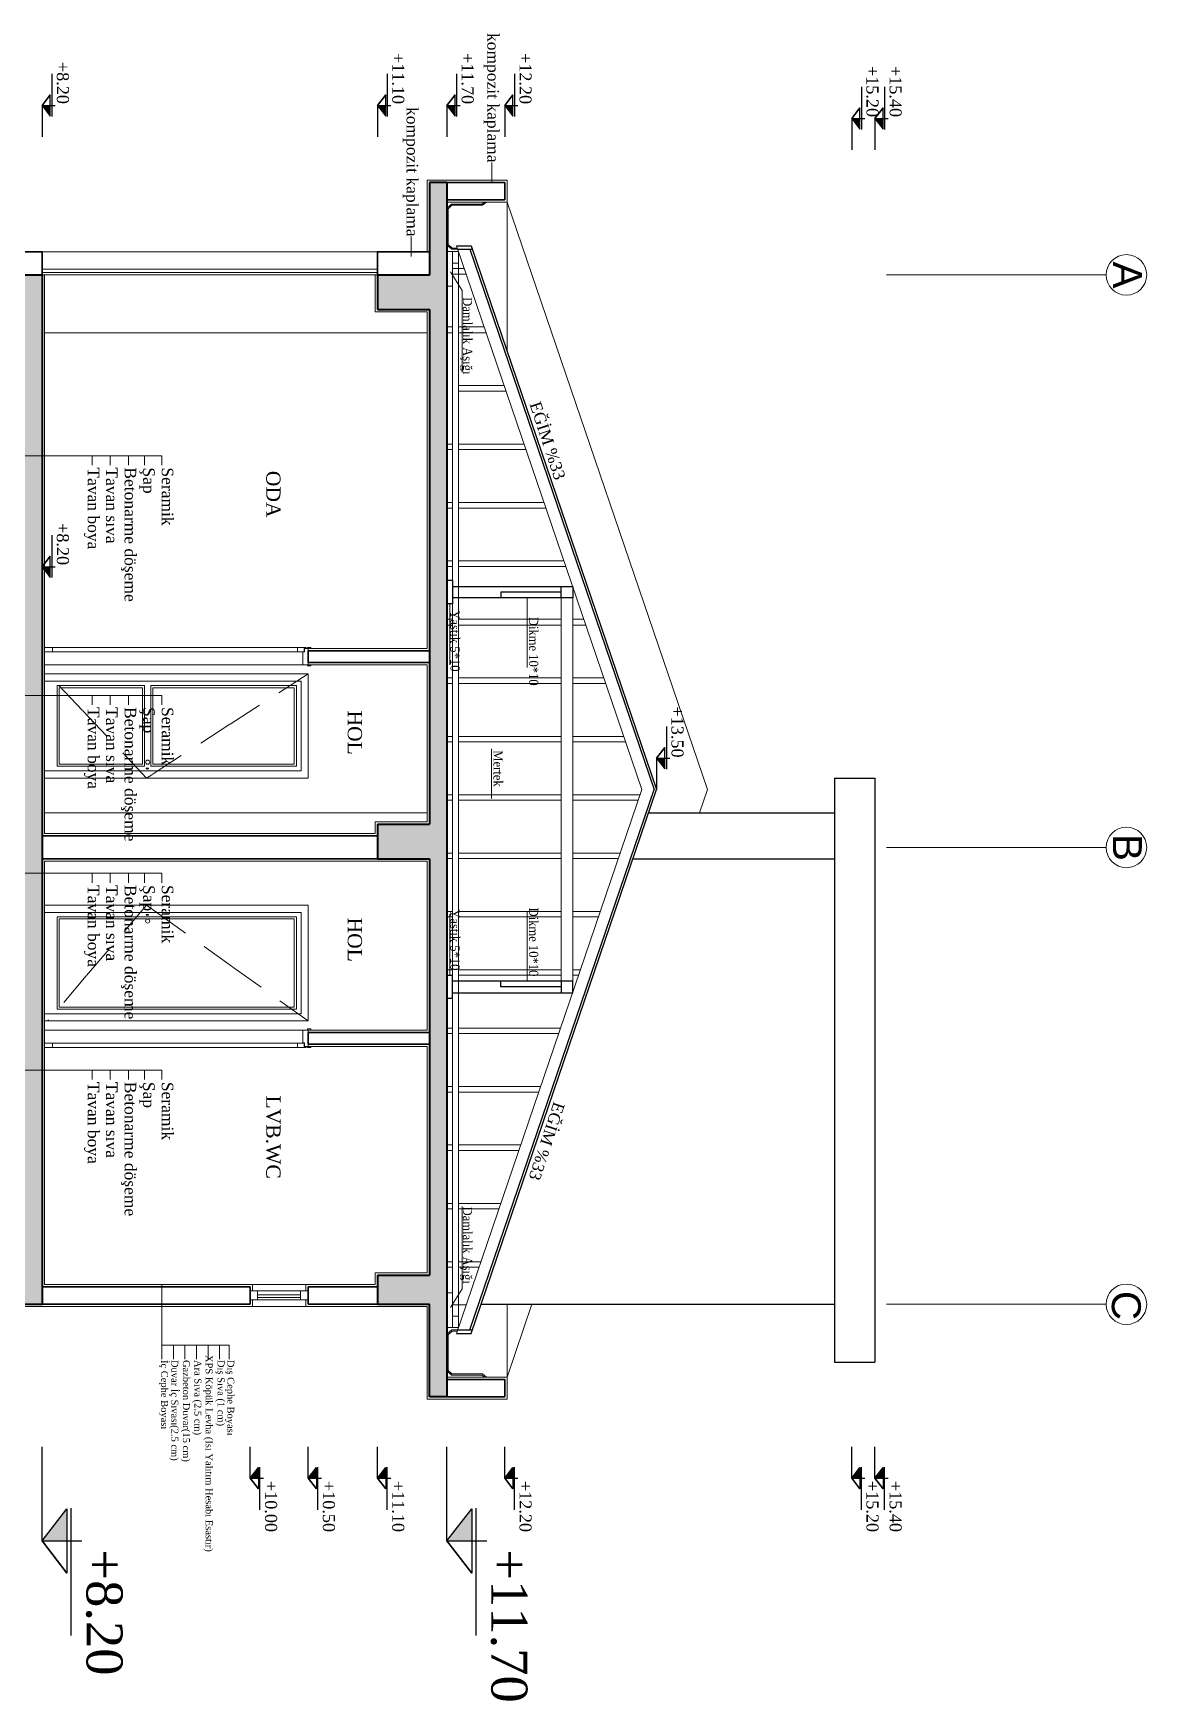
# Model space of a CAD drawing. Header units: centimetres. Extents: x 14449 to 53524, y -19051 to -10746.
# Drawn here: x 22738.5 to 22979.1, y -12339.9 to -11979.5 of the extents above; entities that cross this region are included whole.
import ezdxf

# ---------------------------------------------------------------- set-up
doc = ezdxf.new("R2010")
doc.units = ezdxf.units.CM
doc.linetypes.add('CENTER2', pattern=[112.5, 75, -12.5, 12.5, -12.5])
doc.linetypes.add('IZDUSUM1', pattern=[20, 7.5, -5, 7.5, 0])
doc.layers.add('KOT', color=1, linetype='Continuous')
doc.layers.add('Yazi', color=7, linetype='Continuous')
for name, color, linetype, lineweight in [('malzeme cizgisi', 242, 'Continuous', 20), ('P-AKS', 255, 'Continuous', 5), ('P-ÖLÇÜ İÇ', 243, 'Continuous', 0), ('rtm-cam', 141, 'Continuous', 9), ('rtm-duv tugla', 22, 'Continuous', 35), ('rtm-izdusum-üst ince', 8, 'IZDUSUM1', 5), ('rtm-kapı-ahsap', 35, 'Continuous', 13), ('rtm-kesit katmanı-04', 33, 'Continuous', 25), ('rtm-kesit katmanı-05', 153, 'Continuous', 20), ('rtm-kesit katmanı-06', 136, 'Continuous', 15), ('rtm-mhl-yazı-malzeme', 7, 'Continuous', 13), ('rtm-pen-ahsap', 35, 'Continuous', 13), ('rtm-sembol kot yazı', 7, 'Continuous', 20), ('rtm-sembol malzeme cizgisi', 242, 'Continuous', 20), ('rtm-sıva', 252, 'Continuous', 15), ('rtm-tarama-betonarme', 51, 'Continuous', 13), ('rtm-tas_betonarme', 50, 'Continuous', 40)]:
    doc.layers.add(name, color=color, linetype=linetype, lineweight=lineweight)
doc.styles.add('arial_1_18', font='arial.ttf', dxfattribs={"height": 0.2})
doc.styles.add('times new roman_1_18', font='times.ttf', dxfattribs={"height": 0.2})
doc.styles.add('VAZ-OLCU', font='times.ttf', dxfattribs={"height": 60})
doc.styles.add('ölçü', font='times.ttf', dxfattribs={"height": 10})

# ---------------------------------------------------------------- blocks, each defined once
blk = doc.blocks.new('kotson')
at = {"layer": 'KOT'}
blk.add_hatch(color=256, dxfattribs=at).paths.add_polyline_path([(0.31, 13.65), (17.96, 0), (17.96, 13.65)])
for p, q in [((17.96, 0), (17.96, 21.88)), ((69.97, 16), (0, 16)), ((17.96, 0), (0.31, 13.65)), ((0.31, 13.65), (35.61, 13.65)), ((35.61, 13.65), (17.96, 0)), ((17.96, 0), (35.61, 13.65)), ((17.96, 0), (17.96, 13.65)), ((17.96, 0), (-33.72, 0))]:
    blk.add_line(p, q, dxfattribs=at)

msp = doc.modelspace()

# ---------------------------------------------------------------- hatches: boundary and pattern name
at = {"layer": 'rtm-tarama-betonarme'}
h = msp.add_hatch(dxfattribs=at)
h.set_pattern_fill('ANSI33', color=256, scale=0.375, angle=-90, style=0)
h.set_pattern_definition([(315, (24182.9706, -3435.154), (1.683798, 1.683798), []), (315, (24182.9706, -3436.8378), (1.683798, 1.683798), [1.190625, -0.5953125])])
h.paths.add_polyline_path([(22827.86, -12106.65), (22827.86, -12011.76), (22824.11, -12011.76), (22824.11, -12031.76), (22812.86, -12031.76), (22812.86, -12039.26), (22824.11, -12039.26), (22824.11, -12106.65)])
h.paths.add_polyline_path([(22827.86, -12274.26), (22827.86, -12106.65), (22824.11, -12106.65), (22824.11, -12150.51), (22812.86, -12150.51), (22812.86, -12158.01), (22824.11, -12158.01), (22824.11, -12247.99), (22812.86, -12247.99), (22812.86, -12254.26), (22824.11, -12254.26), (22824.11, -12274.26)])
h = msp.add_hatch(dxfattribs=at)
h.set_pattern_fill('ANSI33', color=256, scale=0.375, angle=-90, style=0)
h.set_pattern_definition([(315, (24270.4706, -3435.154), (1.683798, 1.683798), []), (315, (24270.4706, -3436.8378), (1.683798, 1.683798), [1.190625, -0.5953125])])
h.paths.add_polyline_path([(22736.61, -12158.01), (22736.61, -12247.99), (22725.36, -12247.99), (22725.36, -12254.26), (22740.36, -12254.26), (22740.36, -12031.76), (22725.36, -12031.76), (22725.36, -12039.26), (22736.61, -12039.26), (22736.61, -12150.51), (22725.36, -12150.51), (22725.36, -12158.01)])

# ---------------------------------------------------------------- linework, layer by layer
at = {"layer": 'malzeme cizgisi'}
for p, q in [((22766.24, -12070.84), (22735.36, -12070.84)), ((22751.17, -12070.84), (22751.17, -12072.87)), ((22755.12, -12070.84), (22755.12, -12072.87)), ((22759.08, -12070.84), (22759.08, -12072.87)), ((22762.49, -12072.87), (22762.49, -12070.84)), ((22766.24, -12072.87), (22766.24, -12070.84)), ((22766.24, -12122.64), (22735.36, -12122.64)), ((22751.17, -12122.64), (22751.17, -12124.67)), ((22755.12, -12122.64), (22755.12, -12124.67)), ((22759.08, -12122.64), (22759.08, -12124.67)), ((22762.49, -12124.67), (22762.49, -12122.64)), ((22766.24, -12124.67), (22766.24, -12122.64)), ((22766.24, -12161.1), (22735.36, -12161.1)), ((22751.17, -12161.1), (22751.17, -12163.13)), ((22755.12, -12161.1), (22755.12, -12163.13)), ((22759.08, -12161.1), (22759.08, -12163.13)), ((22762.49, -12163.13), (22762.49, -12161.1)), ((22766.24, -12163.13), (22766.24, -12161.1)), ((22766.24, -12203.65), (22735.36, -12203.65)), ((22751.17, -12203.65), (22751.17, -12205.68)), ((22755.12, -12203.65), (22755.12, -12205.68)), ((22759.08, -12203.65), (22759.08, -12205.68)), ((22762.49, -12205.68), (22762.49, -12203.65)), ((22766.24, -12205.68), (22766.24, -12203.65)), ((22766.24, -12263.06), (22766.24, -12266.12)), ((22768.74, -12263.06), (22768.74, -12266.12)), ((22771.24, -12263.06), (22771.24, -12266.12)), ((22773.74, -12263.06), (22773.74, -12266.12)), ((22776.24, -12263.06), (22776.24, -12266.12)), ((22778.74, -12263.06), (22778.74, -12266.12)), ((22780.83, -12263.06), (22780.83, -12266.12))]:
    msp.add_line(p, q, dxfattribs=at)
for points in [[(22766.24, -12263.06), (22766.24, -12250.01)], [(22780.83, -12263.06), (22766.24, -12263.06)]]:
    msp.add_lwpolyline(points, dxfattribs=at)
at = {"layer": 'P-AKS', "linetype": 'CENTER2'}
for points in [[(22922.86, -12031.76), (22970.36, -12031.76)], [(22922.86, -12155.51), (22970.36, -12155.51)], [(22922.86, -12254.26), (22970.36, -12254.26)]]:
    msp.add_lwpolyline(points, dxfattribs=at)
at = {"layer": 'P-AKS', "linetype": 'Continuous'}
for centre in [(22974.74, -12031.76), (22974.74, -12155.51), (22974.74, -12254.26)]:
    msp.add_circle(centre, 4.38, dxfattribs=at)
at = {"layer": 'P-ÖLÇÜ İÇ'}
for points in [[(22830.2, -12026.21), (22828.95, -12026.21), (22827.86, -12025.3), (22827.86, -12017.36), (22828.85, -12016.44), (22835.44, -12016.44), (22835.99, -12016.01)], [(22830.11, -12025.96), (22829.04, -12025.96), (22828.11, -12025.18), (22828.11, -12017.47), (22828.95, -12016.69), (22835.53, -12016.69), (22836.4, -12016.01)], [(22830.2, -12259.81), (22828.95, -12259.81), (22827.86, -12260.71), (22827.86, -12268.66), (22828.85, -12269.57), (22835.44, -12269.57), (22835.99, -12270.01)], [(22830.11, -12260.06), (22829.04, -12260.06), (22828.11, -12260.83), (22828.11, -12268.55), (22828.95, -12269.32), (22835.53, -12269.32), (22836.4, -12270.01)]]:
    msp.add_lwpolyline(points, dxfattribs=at)
at = {"layer": 'rtm-cam'}
msp.add_line((22786.96, -12252.77), (22796.26, -12252.77), dxfattribs=at)
at = {"layer": 'rtm-duv tugla'}
for p, q in [((22827.86, -12011.76), (22840.36, -12011.76)), ((22840.36, -12011.76), (22840.36, -12015.51)), ((22840.36, -12015.51), (22827.86, -12015.51)), ((22797.86, -12113.01), (22824.11, -12113.01)), ((22797.86, -12115.51), (22797.86, -12113.01)), ((22797.86, -12115.51), (22824.11, -12115.51)), ((22740.36, -12153.01), (22812.86, -12153.01)), ((22740.36, -12158.01), (22812.86, -12158.01)), ((22824.11, -12195.51), (22797.86, -12195.51)), ((22797.86, -12195.51), (22797.86, -12198.01)), ((22824.11, -12198.01), (22797.86, -12198.01)), ((22785.36, -12250.51), (22740.36, -12250.51)), ((22785.36, -12250.51), (22785.36, -12254.26)), ((22812.86, -12250.51), (22797.86, -12250.51)), ((22797.86, -12250.51), (22797.86, -12254.26)), ((22785.36, -12254.26), (22740.36, -12254.26)), ((22812.86, -12254.26), (22797.86, -12254.26)), ((22827.86, -12270.51), (22840.36, -12270.51)), ((22840.36, -12270.51), (22840.36, -12274.26)), ((22840.36, -12274.26), (22827.86, -12274.26))]:
    msp.add_line(p, q, dxfattribs=at)
for points in [[(22725.36, -12031.76), (22725.36, -12026.76), (22740.36, -12026.76), (22740.36, -12031.76), (22725.36, -12031.76)], [(22812.86, -12031.76), (22812.86, -12026.76), (22824.11, -12026.76), (22824.11, -12031.76), (22812.86, -12031.76)]]:
    msp.add_lwpolyline(points, dxfattribs=at)
at = {"layer": 'rtm-izdusum-üst ince', "lineweight": 9}
for points in [[(22797.86, -12118.01), (22762.96, -12140.51), (22741.61, -12118.01)], [(22797.86, -12193.01), (22762.96, -12168.01), (22741.61, -12193.01)]]:
    msp.add_lwpolyline(points, dxfattribs=at)
at = {"layer": 'rtm-kapı-ahsap'}
for p, q in [((22740.89, -12112.26), (22797.36, -12112.26)), ((22740.89, -12113.22), (22740.89, -12112.26)), ((22742.62, -12112.26), (22742.62, -12113.22)), ((22795.59, -12112.26), (22795.59, -12113.22)), ((22796.99, -12112.49), (22797.36, -12112.49)), ((22796.99, -12113.22), (22796.99, -12112.49)), ((22797.11, -12112.51), (22797.11, -12113.25)), ((22797.86, -12112.51), (22797.11, -12112.51)), ((22797.36, -12112.51), (22797.36, -12112.26)), ((22797.72, -12112.26), (22798.47, -12112.26)), ((22797.72, -12112.51), (22797.72, -12112.26)), ((22798.47, -12112.51), (22797.72, -12112.51)), ((22797.86, -12112.51), (22797.86, -12116.01)), ((22798.47, -12112.26), (22798.47, -12112.51)), ((22796.74, -12116.01), (22740.86, -12116.01)), ((22796.99, -12113.22), (22740.89, -12113.22)), ((22797.11, -12113.25), (22796.74, -12113.25)), ((22796.74, -12113.25), (22796.74, -12116.01)), ((22796.74, -12116.01), (22797.86, -12116.01)), ((22797.72, -12116.01), (22797.72, -12116.29)), ((22798.49, -12116.01), (22797.72, -12116.01)), ((22798.49, -12116.29), (22798.49, -12116.01)), ((22797.72, -12116.29), (22798.49, -12116.29)), ((22796.74, -12195.01), (22740.86, -12195.01)), ((22796.74, -12195.01), (22797.86, -12195.01)), ((22796.74, -12197.76), (22796.74, -12195.01)), ((22797.72, -12195.01), (22797.72, -12194.72)), ((22797.72, -12194.72), (22798.49, -12194.72)), ((22798.49, -12195.01), (22797.72, -12195.01)), ((22797.86, -12198.51), (22797.86, -12195.01)), ((22798.49, -12194.72), (22798.49, -12195.01)), ((22796.99, -12197.8), (22740.89, -12197.8)), ((22740.89, -12197.8), (22740.89, -12198.75)), ((22740.89, -12198.75), (22797.36, -12198.75)), ((22742.62, -12198.75), (22742.62, -12197.8)), ((22795.59, -12198.75), (22795.59, -12197.8)), ((22797.11, -12197.76), (22796.74, -12197.76)), ((22796.99, -12197.8), (22796.99, -12198.52)), ((22796.99, -12198.52), (22797.36, -12198.52)), ((22797.11, -12198.51), (22797.11, -12197.76)), ((22797.86, -12198.51), (22797.11, -12198.51)), ((22797.36, -12198.51), (22797.36, -12198.75)), ((22798.47, -12198.51), (22797.72, -12198.51)), ((22797.72, -12198.51), (22797.72, -12198.75)), ((22797.72, -12198.75), (22798.47, -12198.75)), ((22798.47, -12198.75), (22798.47, -12198.51))]:
    msp.add_line(p, q, dxfattribs=at)
at = {"layer": 'rtm-kapı-ahsap', "const_width": 0.097}
for points in [[(22797.59, -12112.36, -1), (22797.44, -12112.36, -1)], [(22797.59, -12198.65, 1), (22797.44, -12198.65, 1)]]:
    msp.add_lwpolyline(points, format="xyb", close=True, dxfattribs=at)
at = {"layer": 'rtm-kesit katmanı-04', "lineweight": 20}
for p, q in [((22829.94, -12025.46), (22870.03, -12143.01)), ((22852.54, -12184.42), (22852.54, -12101.59)), ((22855.06, -12101.59), (22855.06, -12184.42)), ((22829.94, -12260.56), (22870.03, -12143.01)), ((22840.86, -12270.01), (22840.86, -12254.26)), ((22840.86, -12270.01), (22840.86, -12260.77))]:
    msp.add_line(p, q, dxfattribs=at)
at = {"layer": 'rtm-kesit katmanı-04', "lineweight": 30}
for p, q in [((22829.94, -12025.46), (22833.11, -12025.46)), ((22833.11, -12025.46), (22873.2, -12143.01)), ((22830.2, -12026.21), (22833.37, -12026.21)), ((22832.84, -12026.21), (22872.68, -12143.01)), ((22911.61, -12140.51), (22911.61, -12266.76)), ((22911.61, -12140.51), (22920.36, -12140.51)), ((22920.36, -12140.51), (22920.36, -12266.76)), ((22832.84, -12259.81), (22872.68, -12143.01)), ((22833.11, -12260.56), (22873.2, -12143.01)), ((22871.5, -12148.01), (22911.61, -12148.01)), ((22868.09, -12158.01), (22911.61, -12158.01)), ((22835.26, -12254.26), (22911.61, -12254.26)), ((22830.2, -12259.81), (22833.37, -12259.81)), ((22829.94, -12260.56), (22833.11, -12260.56)), ((22911.61, -12266.76), (22920.36, -12266.76))]:
    msp.add_line(p, q, dxfattribs=at)
at = {"layer": 'rtm-kesit katmanı-04', "lineweight": 9}
for p, q in [((22796.34, -12119.54), (22740.86, -12119.54)), ((22796.34, -12138.98), (22796.34, -12119.54)), ((22796.34, -12138.98), (22740.86, -12138.98)), ((22796.34, -12169.54), (22740.86, -12169.54)), ((22796.34, -12169.54), (22796.34, -12191.48)), ((22796.34, -12191.48), (22740.86, -12191.48))]:
    msp.add_line(p, q, dxfattribs=at)
at = {"layer": 'rtm-kesit katmanı-04'}
for points in [[(22829.11, -12097.84), (22827.86, -12097.84)], [(22829.11, -12097.84), (22829.11, -12102.84)], [(22829.11, -12099.09), (22855.06, -12099.09)], [(22855.06, -12101.59), (22829.11, -12101.59)], [(22852.54, -12100.34), (22839.55, -12100.34)], [(22839.55, -12100.34), (22839.55, -12101.59)], [(22829.11, -12102.84), (22827.86, -12102.84)], [(22829.11, -12183.17), (22827.86, -12183.17)], [(22829.11, -12188.17), (22829.11, -12183.17)], [(22855.06, -12184.42), (22829.11, -12184.42)], [(22839.55, -12185.67), (22839.55, -12184.42)], [(22829.11, -12188.17), (22827.86, -12188.17)], [(22829.11, -12186.92), (22855.06, -12186.92)], [(22852.54, -12185.67), (22839.55, -12185.67)]]:
    msp.add_lwpolyline(points, dxfattribs=at)
for points in [[(22855.06, -12099.09), (22855.06, -12101.59), (22852.54, -12101.59), (22852.54, -12099.09)], [(22855.06, -12186.92), (22855.06, -12184.42), (22852.54, -12184.42), (22852.54, -12186.92)]]:
    msp.add_lwpolyline(points, close=True, dxfattribs=at)
at = {"layer": 'rtm-kesit katmanı-04', "lineweight": 9}
for points in [[(22740.86, -12118.01), (22797.86, -12118.01), (22797.86, -12140.51), (22740.86, -12140.51)], [(22740.86, -12193.01), (22797.86, -12193.01), (22797.86, -12168.01), (22740.86, -12168.01)]]:
    msp.add_lwpolyline(points, dxfattribs=at)
at = {"layer": 'rtm-kesit katmanı-05'}
for p, q in [((22827.86, -12042.96), (22829.11, -12042.96)), ((22830.36, -12042.96), (22835.91, -12042.96)), ((22829.11, -12044.25), (22827.86, -12044.25)), ((22836.35, -12044.25), (22830.36, -12044.25)), ((22830.36, -12055.69), (22840.25, -12055.69)), ((22840.65, -12056.86), (22830.36, -12056.86)), ((22827.86, -12068.31), (22829.11, -12068.31)), ((22830.36, -12068.31), (22844.56, -12068.31)), ((22829.11, -12069.48), (22827.86, -12069.48)), ((22844.96, -12069.48), (22830.36, -12069.48)), ((22827.86, -12080.92), (22829.11, -12080.92)), ((22829.11, -12082.21), (22827.86, -12082.21)), ((22830.36, -12080.92), (22848.86, -12080.92)), ((22849.3, -12082.21), (22830.36, -12082.21)), ((22827.86, -12093.54), (22829.11, -12093.54)), ((22830.36, -12093.54), (22853.16, -12093.54)), ((22829.11, -12094.82), (22827.86, -12094.82)), ((22853.6, -12094.82), (22830.36, -12094.82)), ((22827.86, -12106.16), (22829.11, -12106.16)), ((22829.11, -12107.44), (22827.86, -12107.44)), ((22830.36, -12106.16), (22852.54, -12106.16)), ((22852.54, -12107.44), (22830.36, -12107.44)), ((22855.06, -12106.16), (22857.47, -12106.16)), ((22857.9, -12107.44), (22855.06, -12107.44)), ((22827.86, -12118.88), (22829.11, -12118.88)), ((22830.36, -12118.88), (22852.54, -12118.88)), ((22855.06, -12118.88), (22861.81, -12118.88)), ((22829.11, -12120.06), (22827.86, -12120.06)), ((22852.54, -12120.06), (22830.36, -12120.06)), ((22862.21, -12120.06), (22855.06, -12120.06)), ((22827.86, -12131.5), (22829.11, -12131.5)), ((22829.11, -12132.68), (22827.86, -12132.68)), ((22830.36, -12131.5), (22852.54, -12131.5)), ((22852.54, -12132.68), (22830.36, -12132.68)), ((22855.06, -12131.5), (22866.11, -12131.5)), ((22866.51, -12132.68), (22855.06, -12132.68)), ((22827.86, -12144.12), (22829.11, -12144.12)), ((22830.36, -12144.12), (22852.54, -12144.12)), ((22855.06, -12144.12), (22869.65, -12144.12)), ((22829.11, -12145.29), (22827.86, -12145.29)), ((22852.54, -12145.29), (22830.36, -12145.29)), ((22869.25, -12145.29), (22855.06, -12145.29)), ((22827.86, -12156.73), (22829.11, -12156.73)), ((22829.11, -12157.91), (22827.86, -12157.91)), ((22830.36, -12156.73), (22852.54, -12156.73)), ((22852.54, -12157.91), (22830.36, -12157.91)), ((22855.06, -12156.73), (22865.35, -12156.73)), ((22864.95, -12157.91), (22855.06, -12157.91)), ((22827.86, -12169.35), (22829.11, -12169.35)), ((22830.36, -12169.35), (22852.54, -12169.35)), ((22855.06, -12169.35), (22861.05, -12169.35)), ((22829.11, -12170.53), (22827.86, -12170.53)), ((22852.54, -12170.53), (22830.36, -12170.53)), ((22860.65, -12170.53), (22855.06, -12170.53)), ((22827.86, -12181.97), (22829.11, -12181.97)), ((22829.11, -12183.15), (22827.86, -12183.15)), ((22830.36, -12181.97), (22852.54, -12181.97)), ((22852.54, -12183.15), (22830.36, -12183.15)), ((22855.06, -12181.97), (22856.75, -12181.97)), ((22856.34, -12183.15), (22855.06, -12183.15)), ((22827.86, -12194.59), (22829.11, -12194.59)), ((22830.36, -12194.59), (22852.44, -12194.59)), ((22829.11, -12195.76), (22827.86, -12195.76)), ((22852.04, -12195.76), (22830.36, -12195.76)), ((22827.86, -12207.2), (22829.11, -12207.2)), ((22829.11, -12208.38), (22827.86, -12208.38)), ((22830.36, -12207.2), (22848.14, -12207.2)), ((22847.74, -12208.38), (22830.36, -12208.38)), ((22827.86, -12219.82), (22829.11, -12219.82)), ((22830.36, -12219.82), (22843.84, -12219.82)), ((22829.11, -12221), (22827.86, -12221)), ((22843.43, -12221), (22830.36, -12221)), ((22827.86, -12232.44), (22829.11, -12232.44)), ((22829.11, -12233.61), (22827.86, -12233.61)), ((22830.36, -12232.44), (22839.53, -12232.44)), ((22839.13, -12233.61), (22830.36, -12233.61)), ((22827.86, -12245.06), (22829.11, -12245.06)), ((22830.36, -12245.06), (22835.23, -12245.06)), ((22829.11, -12246.23), (22827.86, -12246.23)), ((22834.83, -12246.23), (22830.36, -12246.23))]:
    msp.add_line(p, q, dxfattribs=at)
at = {"layer": 'rtm-kesit katmanı-05', "lineweight": 9}
for p, q in [((22762.52, -12137.97), (22762.52, -12120.54)), ((22763.86, -12137.94), (22763.86, -12120.54)), ((22763.15, -12170.98), (22744.08, -12170.98)), ((22744.08, -12170.98), (22744.08, -12190.03)), ((22794.89, -12170.98), (22763.22, -12170.98)), ((22794.89, -12190.03), (22794.89, -12170.98)), ((22794.89, -12170.98), (22794.89, -12170.98)), ((22744.08, -12190.03), (22793.7, -12190.03)), ((22764.31, -12190.03), (22794.89, -12190.03))]:
    msp.add_line(p, q, dxfattribs=at)
at = {"layer": 'rtm-kesit katmanı-05'}
for points in [[(22829.11, -12030.35), (22831.61, -12030.35)], [(22832.05, -12031.63), (22829.11, -12031.63)], [(22829.11, -12097.84), (22827.86, -12097.84)], [(22829.11, -12097.84), (22829.11, -12102.84)], [(22829.11, -12102.84), (22827.86, -12102.84)], [(22829.11, -12183.17), (22827.86, -12183.17)], [(22829.11, -12188.17), (22829.11, -12183.17)], [(22829.11, -12188.17), (22827.86, -12188.17)], [(22832.05, -12254.38), (22829.11, -12254.38)]]:
    msp.add_lwpolyline(points, dxfattribs=at)
at = {"layer": 'rtm-kesit katmanı-05', "lineweight": 9}
for points in [[(22762.52, -12137.97), (22743.64, -12137.97), (22743.64, -12120.54), (22762.52, -12120.54)], [(22762.08, -12120.98), (22762.08, -12137.53), (22744.08, -12137.53), (22744.08, -12120.98), (22762.08, -12120.98)], [(22763.86, -12120.54), (22795.33, -12120.54), (22795.33, -12137.97)], [(22795.33, -12137.97), (22763.86, -12137.97)], [(22766.5, -12170.54), (22743.64, -12170.54), (22743.64, -12190.47), (22794.32, -12190.47)], [(22763.86, -12190.47), (22795.33, -12190.47), (22795.33, -12170.54)], [(22795.33, -12170.54), (22763.86, -12170.54)]]:
    msp.add_lwpolyline(points, dxfattribs=at)
msp.add_lwpolyline([(22794.89, -12137.53), (22764.31, -12137.53), (22764.31, -12120.98), (22794.89, -12120.98), (22794.89, -12137.53)], close=True, dxfattribs=at)
at = {"layer": 'rtm-kesit katmanı-06'}
for points in [[(22829.11, -12034.21), (22829.11, -12026.71), (22827.86, -12026.71), (22827.86, -12034.21), (22829.11, -12034.21)], [(22830.36, -12029.21), (22830.36, -12026.71), (22829.11, -12026.71), (22829.11, -12029.21), (22830.36, -12029.21)], [(22829.11, -12029.21), (22829.11, -12256.79)], [(22830.36, -12029.21), (22830.36, -12256.79)], [(22829.11, -12251.81), (22829.11, -12259.31), (22827.86, -12259.31), (22827.86, -12251.81), (22829.11, -12251.81)], [(22830.36, -12256.81), (22830.36, -12259.31), (22829.11, -12259.31), (22829.11, -12256.81), (22830.36, -12256.81)]]:
    msp.add_lwpolyline(points, dxfattribs=at)
at = {"layer": 'rtm-kesit katmanı-06', "lineweight": 9}
for centre in [(22763.18, -12137.08), (22763.18, -12171.43)]:
    msp.add_circle(centre, 0.446, dxfattribs=at)
msp.add_ellipse((22763.12, -12138.47), major_axis=(0.233, 0), ratio=0.398742, start_param=3.141593, end_param=9.424778, dxfattribs=at)
at = {"layer": 'rtm-kesit katmanı-06', "lineweight": 9, "extrusion": (0, 0, -1)}
msp.add_ellipse((22763.12, -12170.05), major_axis=(0.233, 0), ratio=0.398742, start_param=3.141593, end_param=9.424778, dxfattribs=at)
at = {"layer": 'rtm-mhl-yazı-malzeme', "linetype": 'Continuous', "lineweight": 0}
for p, q in [((22837.59, -12011.76), (22837.59, -12007.47)), ((22820.13, -12027.76), (22820.13, -12023.47))]:
    msp.add_line(p, q, dxfattribs=at)
at = {"layer": 'rtm-pen-ahsap'}
for p, q in [((22797.82, -12250.01), (22785.36, -12250.01)), ((22786.96, -12251.35), (22786.96, -12253.33)), ((22797.86, -12251.35), (22786.96, -12251.35)), ((22796.26, -12252.21), (22786.96, -12252.21)), ((22796.26, -12251.35), (22796.26, -12253.33)), ((22785.86, -12254.77), (22797.31, -12254.77)), ((22797.86, -12253.33), (22786.96, -12253.33))]:
    msp.add_line(p, q, dxfattribs=at)
for points in [[(22812.86, -12030.51), (22740.36, -12030.51)], [(22740.36, -12031.26), (22812.86, -12031.26)], [(22786.96, -12251.35), (22785.36, -12251.35), (22785.36, -12253.33), (22786.96, -12253.33)]]:
    msp.add_lwpolyline(points, dxfattribs=at)
at = {"layer": 'rtm-sembol malzeme cizgisi'}
for points in [[(22831.18, -12035.11), (22828.68, -12031.07)], [(22831.18, -12035.11), (22831.18, -12052.89)], [(22845.21, -12101.59), (22845.21, -12116.59)], [(22828.48, -12116.07), (22828.48, -12102.84)], [(22837.54, -12144.91), (22837.54, -12134.23)], [(22828.48, -12169.95), (22828.48, -12183.17)], [(22845.21, -12184.42), (22845.21, -12169.43)], [(22831.18, -12250.9), (22831.18, -12233.13)], [(22831.18, -12250.9), (22828.68, -12254.94)]]:
    msp.add_lwpolyline(points, dxfattribs=at)
at = {"layer": 'rtm-sıva'}
for p, q in [((22840.86, -12016.01), (22840.86, -12025.24)), ((22840.86, -12016.01), (22840.86, -12048.16)), ((22840.86, -12016.01), (22884.17, -12143.01)), ((22812.86, -12026.76), (22740.36, -12026.76)), ((22812.86, -12031.76), (22740.36, -12031.76)), ((22740.86, -12044.26), (22823.61, -12044.26)), ((22882.46, -12148.01), (22884.17, -12143.01)), ((22823.61, -12148.01), (22740.86, -12148.01)), ((22840.86, -12270.01), (22846.23, -12254.26))]:
    msp.add_line(p, q, dxfattribs=at)
for points in [[(22823.61, -12026.76), (22823.61, -12011.26), (22840.86, -12011.26), (22840.86, -12016.01), (22827.86, -12016.01)], [(22797.86, -12116.01), (22823.61, -12116.01), (22823.61, -12150.01), (22812.36, -12150.01), (22812.36, -12152.51), (22740.86, -12152.51), (22740.86, -12031.76)], [(22812.36, -12031.76), (22812.36, -12039.76), (22823.61, -12039.76), (22823.61, -12112.51), (22797.72, -12112.51)], [(22785.86, -12251.35), (22785.86, -12250.01), (22740.86, -12250.01), (22740.86, -12158.51), (22823.61, -12158.51), (22823.61, -12195.01), (22797.86, -12195.01)], [(22797.86, -12198.51), (22823.61, -12198.51), (22823.61, -12247.49), (22812.36, -12247.49), (22812.36, -12250.01), (22797.36, -12250.01), (22797.36, -12251.35)], [(22785.86, -12253.33), (22785.86, -12254.76), (22709.86, -12254.76), (22709.86, -12253.33)], [(22797.36, -12253.33), (22797.36, -12254.76), (22823.61, -12254.76), (22823.61, -12274.76), (22840.86, -12274.76), (22840.86, -12270.01), (22827.86, -12270.01)]]:
    msp.add_lwpolyline(points, dxfattribs=at)
at = {"layer": 'rtm-tas_betonarme'}
for p, q in [((22827.86, -12011.76), (22824.11, -12011.76)), ((22824.11, -12011.76), (22824.11, -12031.76)), ((22827.86, -12011.76), (22827.86, -12274.26)), ((22725.36, -12031.76), (22740.36, -12031.76)), ((22740.36, -12031.76), (22740.36, -12254.26)), ((22812.86, -12031.76), (22812.86, -12039.26)), ((22812.86, -12031.76), (22824.11, -12031.76)), ((22812.86, -12039.26), (22824.11, -12039.26)), ((22824.11, -12039.26), (22824.11, -12150.51)), ((22812.86, -12150.51), (22812.86, -12158.01)), ((22812.86, -12150.51), (22824.11, -12150.51)), ((22812.86, -12158.01), (22824.11, -12158.01)), ((22824.11, -12158.01), (22824.11, -12247.99)), ((22812.86, -12247.99), (22812.86, -12254.26)), ((22812.86, -12247.99), (22824.11, -12247.99)), ((22725.36, -12254.26), (22740.36, -12254.26)), ((22812.86, -12254.26), (22824.11, -12254.26)), ((22824.11, -12274.26), (22824.11, -12254.26)), ((22827.86, -12274.26), (22824.11, -12274.26))]:
    msp.add_line(p, q, dxfattribs=at)

# ---------------------------------------------------------------- block references
at = {"layer": 'KOT', "rotation": 270.0000000000002}
for p, xscale, yscale, zscale in [((22740.36, -11997.51), -0.13125, 0.13125, 0.13125), ((22812.86, -11997.51), -0.13125, 0.13125, 0.13125), ((22827.86, -11997.51), -0.13125, 0.13125, 0.13125), ((22840.36, -11997.51), -0.13125, 0.13125, 0.13125), ((22915.36, -12000.3), -0.13125, 0.13125, 0.13125), ((22920.36, -12000.3), -0.13125, 0.13125, 0.13125), ((22740.36, -12097.2), -0.13125, 0.13125, 0.13125), ((22873.2, -12138.58), -0.13125, 0.13125, 0.13125), ((22740.36, -12298.33), 0.39375, 0.39375, 0.39375), ((22785.36, -12289.48), 0.13125, 0.13125, 0.13125), ((22797.86, -12289.48), 0.13125, 0.13125, 0.13125), ((22812.86, -12289.48), 0.13125, 0.13125, 0.13125), ((22827.86, -12298.33), 0.39375, 0.39375, 0.39375), ((22840.36, -12289.48), 0.13125, 0.13125, 0.13125), ((22915.36, -12289.48), 0.13125, 0.13125, 0.13125), ((22920.36, -12289.48), 0.13125, 0.13125, 0.13125)]:
    msp.add_blockref('kotson', p, dxfattribs=dict(at, xscale=xscale, yscale=yscale, zscale=zscale))

# ---------------------------------------------------------------- texts
at = {"layer": 'P-AKS', "linetype": 'Continuous', "style": 'arial_1_18'}
for s, p in [('A', (22971.83, -12028.87)), ('B', (22971.83, -12152.62)), ('C', (22971.59, -12251.37))]:
    msp.add_text(s, height=6.25, rotation=270, dxfattribs=at).set_placement(p)
at = {"layer": 'rtm-mhl-yazı-malzeme', "linetype": 'Continuous', "lineweight": 0, "style": 'times new roman_1_18'}
for s, p in [('kompozit kaplama', (22836.61, -11979.47)), ('kompozit kaplama', (22819.15, -11995.48)), ('Tavan boya', (22750.24, -12073.37)), ('Tavan sıva', (22754.19, -12073.37)), ('Betonarme döşeme', (22758.21, -12073.37)), ('Şap', (22762.22, -12073.37)), ('Seramik', (22766.24, -12073.37)), ('Tavan boya', (22750.24, -12125.17)), ('Tavan sıva', (22754.19, -12125.17)), ('Betonarme döşeme', (22758.21, -12125.17)), ('Şap', (22762.22, -12125.17)), ('Seramik', (22766.24, -12125.17)), ('Tavan boya', (22750.24, -12163.63)), ('Tavan sıva', (22754.19, -12163.63)), ('Betonarme döşeme', (22758.21, -12163.63)), ('Şap', (22762.22, -12163.63)), ('Seramik', (22766.24, -12163.63)), ('Tavan boya', (22750.24, -12206.18)), ('Tavan sıva', (22754.19, -12206.18)), ('Betonarme döşeme', (22758.21, -12206.18)), ('Şap', (22762.22, -12206.18)), ('Seramik', (22766.24, -12206.18))]:
    msp.add_text(s, height=2.5, rotation=270, dxfattribs=at).set_placement(p)
at = {"layer": 'rtm-mhl-yazı-malzeme', "style": 'times new roman_1_18', "width": 0.9}
for s, p in [('Damlalık Aşığı', (22831.32, -12036.58)), ('Yastık 5*10', (22828.64, -12104.27)), ('Dikme 10*10', (22845.61, -12105.67)), ('Mertek', (22837.94, -12134.53)), ('Yastık 5*10', (22828.64, -12168.89)), ('Dikme 10*10', (22845.61, -12168.51)), ('Damlalık Aşığı', (22831.32, -12233.14))]:
    msp.add_text(s, height=2, rotation=270, dxfattribs=at).set_placement(p)
at = {"layer": 'rtm-mhl-yazı-malzeme', "style": 'ölçü'}
for s, p in [('ODA', (22788.82, -12074.11)), ('HOL', (22806.44, -12125.91)), ('HOL', (22806.44, -12170.67)), ('LVB.WC', (22788.82, -12209.14))]:
    msp.add_text(s, height=3.087, rotation=270, dxfattribs=at).set_placement(p)
at = {"layer": 'rtm-mhl-yazı-malzeme', "linetype": 'Continuous', "lineweight": 0, "char_height": 2.5, "rotation": 270, "style": 'times new roman_1_18'}
for s, width, insert, attachment_point in [('{\\H0.6x;İç Cephe Boyası}', 70.5948, (22767.6, -12266.3), 1), ('{\\H0.6x;Duvar İç Sıvası(2.5 cm)}', 87.0484, (22769.81, -12266.3), 1), ('{\\H0.6x;Gazbeton Duvar(15 cm)}', 87.8973, (22772.31, -12266.3), 1), ('{\\H0.6x;Ara Sıva (2.5 cm)}', 99.3853, (22774.81, -12266.3), 1), ('{\\H0.6x;XPS Köpük Levha (Isı Yalıtım Hesabı Esastır) }', 201.3, (22777.23, -12307.76), 3), ('{\\H0.6x;Dış Sıva (1 cm)}', 74.1937, (22779.81, -12266.3), 1), ('{\\H0.6x;Dış Cephe }{\\H0.6x;Boyası}', 118.4535, (22781.9, -12266.3), 1)]:
    msp.add_mtext_dynamic_manual_height_columns(s, width=width, gutter_width=12.5, heights=[10.27], dxfattribs=dict(at, insert=insert, attachment_point=attachment_point))
at = {"layer": 'rtm-sembol kot yazı', "style": 'VAZ-OLCU'}
for s, height, p in [('+8.20', 2.6, (22743.56, -11985.72, -22.97)), ('+11.10', 2.6, (22816.06, -11983.8, -22.97)), ('+11.70', 2.6, (22831.06, -11983.8, -22.97)), ('+12.20', 2.6, (22843.56, -11983.8, -22.97)), ('+15.20', 2.6, (22918.56, -11986.6, -22.97)), ('+15.40', 2.6, (22923.56, -11986.6, -22.97)), ('+8.20', 2.6, (22743.56, -12085.41, -22.97)), ('+13.50', 2.6, (22876.41, -12125.04, -22.97)), ('+10.00', 2.6, (22788.56, -12292.44, -22.97)), ('+10.50', 2.6, (22801.06, -12292.44, -22.97)), ('+11.10', 2.6, (22816.06, -12292.44, -22.97)), ('+12.20', 2.6, (22843.56, -12292.44, -22.97)), ('+15.20', 2.6, (22918.56, -12292.44, -22.97)), ('+15.40', 2.6, (22923.56, -12292.44, -22.97)), ('+8.20', 7.8, (22749.97, -12307.23, -68.9)), ('+11.70', 7.8, (22837.47, -12307.23, -68.9))]:
    msp.add_text(s, height=height, rotation=270, dxfattribs=at).set_placement(p)
at = {"layer": 'Yazi', "color": 7, "linetype": 'Continuous', "lineweight": -3, "style": 'times new roman_1_18'}
for rotation, p in [(288.3056, (22845.7, -12059.67)), (251.6944, (22851.01, -12210.31))]:
    msp.add_text('EĞİM %33', height=2.5, rotation=rotation, dxfattribs=at).set_placement(p)

doc.saveas('drawing.dxf')
